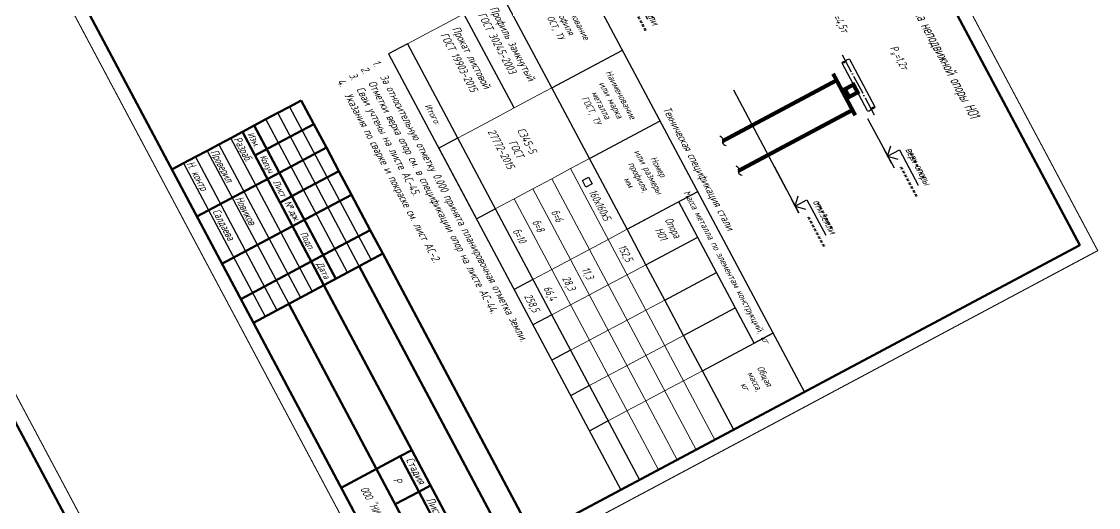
# Model space of a CAD drawing. Extents: x 5370511 to 5386565, y 1010429 to 1053793.
# Drawn here: x 5379119.4 to 5379523.1, y 1040733 to 1040914.9 of the extents above; entities that cross this region are included whole.
import ezdxf
from ezdxf.enums import TextEntityAlignment as Align

# ---------------------------------------------------------------- set-up
doc = ezdxf.new("R2010")
doc.units = 0
doc.linetypes.add('ACAD_ISO04W100', pattern=[30, 24, -3, 0, -3])
doc.layers.get('0').update_dxf_attribs({"linetype": 'CONTINUOUS'})
doc.layers.add('Строения', color=7, linetype='CONTINUOUS')
doc.styles.add('MNTXT075', font='monotxt.shx', dxfattribs={"width": 0.75})
doc.styles.add('ГОСТ', font='gost_ful.shx', dxfattribs={"oblique": 15})
doc.styles.add('ГОСТ_НИПИ', font='gost_nipi.shx', dxfattribs={"oblique": 15})
doc.linetypes.add('земля', pattern='A,15,[35,ESKDSHAPES.SHX,S=1,R=0,X=0,Y=0],0.1', length=15.1)

# ---------------------------------------------------------------- blocks, each defined once
blk = doc.blocks.new('*U427')
at = {"lineweight": 50}
for p, q in [((-180, 60), (-190, 60)), ((-190, 55), (-190, 60)), ((-170, 60), (-180, 60)), ((-180, 45), (-180, 60)), ((-160, 60), (-170, 60)), ((-170, 45), (-170, 60)), ((-150, 60), (-160, 60)), ((-160, 45), (-160, 60)), ((-135, 60), (-150, 60)), ((-150, 45), (-150, 60)), ((-125, 60), (-135, 60)), ((-135, 45), (-135, 60)), ((-5, 60), (-125, 60)), ((-125, 45), (-125, 60)), ((-190, 50), (-190, 55)), ((-190, 45), (-190, 50)), ((-125, 50), (-5, 50)), ((-190, 40), (-190, 45)), ((-180, 45), (-180, 35)), ((-170, 45), (-170, 5)), ((-160, 45), (-160, 35)), ((-150, 45), (-150, 5)), ((-135, 45), (-135, 5)), ((-125, 45), (-125, 5)), ((-190, 35), (-190, 40)), ((-190, 40), (-125, 40)), ((-125, 35), (-190, 35)), ((-190, 30), (-190, 35)), ((-125, 35), (-55, 35)), ((-55, 30), (-55, 35)), ((-55, 35), (-5, 35)), ((-40, 35), (-40, 30)), ((-190, 25), (-190, 30)), ((-55, 30), (-55, 5)), ((-55, 30), (-5, 30)), ((-40, 30), (-40, 20)), ((-190, 20), (-190, 25)), ((-190, 20), (-190, 15)), ((-5, 20), (-125, 20)), ((-190, 15), (-190, 10)), ((-190, 10), (-190, 5))]:
    blk.add_line(p, q, dxfattribs=at)
at = {"lineweight": 25}
for p, q in [((-190, 55), (-125, 55)), ((-125, 50), (-190, 50)), ((-125, 45), (-190, 45)), ((-125, 30), (-190, 30)), ((-190, 25), (-125, 25)), ((-190, 20), (-125, 20)), ((-190, 15), (-125, 15)), ((-190, 10), (-125, 10))]:
    blk.add_line(p, q, dxfattribs=at)
at = {"lineweight": 50, "const_width": 0.4}
blk.add_lwpolyline([(-420, 297), (0, 297), (0, 0), (-420, 0)], close=True, dxfattribs=at)
at = {"lineweight": 50}
blk.add_lwpolyline([(-400, 5), (-5, 5), (-5, 292), (-400, 292)], close=True, dxfattribs=at)
at = {"attachment_point": 5, "style": 'ГОСТ_НИПИ'}
for s, width, insert, char_height in [('Изм.', 10, (-185.51, 37.4), 2.5), ('{\\T0.8;Кол.уч.}', 10, (-175, 37.15), 2.5), ('Лист', 10, (-164.75, 37.4), 2.5), ('{\\T0.8;№ док.}', 10, (-155.08, 37.42), 2.5), ('Подп.', 15, (-142.5, 37.15), 2.5), ('Дата', 10, (-130, 37.15), 2.5), ('Стадия', 15, (-47.5, 32.5), 3), ('Лист', 15, (-32.5, 32.5), 3)]:
    blk.add_mtext_dynamic_manual_height_columns(s, width=width, gutter_width=12.5, heights=[0], dxfattribs=dict(at, insert=insert, char_height=char_height))
at = {"style": 'ГОСТ_НИПИ', "oblique": 15}
blk.add_attdef('СКВОЗНАЯ_НУМЕРАЦИЯ', text='', height=3, dxfattribs=at).set_placement((-10, 288.5), align=Align.MIDDLE_CENTER)
at = {"style": 'ГОСТ_НИПИ', "oblique": 15, "width": 0.8}
for tag, p in [('ДАТА_СОГЛ_1', (-406.75, 146)), ('ДАТА_СОГЛ_2', (-401.75, 146)), ('ФАМИЛИЯ_СОГЛ_1', (-406.75, 111)), ('ФАМИЛИЯ_СОГЛ_2', (-401.75, 111)), ('ХАРАКТЕР_РАБОТЫ_СОГЛ_2', (-401.75, 91)), ('ХАРАКТЕР_РАБОТЫ_СОГЛ_1', (-406.75, 91))]:
    blk.add_attdef(tag, p, '', height=3, rotation=90, dxfattribs=at)
at = {"style": 'ГОСТ_НИПИ', "oblique": 15}
for tag, width, p in [('ОБОЗНАЧЕНИЕ_ДОКУМЕНТА', 0.8, (-65, 55)), ('НАИМЕНОВАНИЕ_ПРОЕКТА', 0.8, (-65, 42.5)), ('НАИМЕНОВАНИЕ_ОБЪЕКТА', 0.8, (-90, 27.5)), ('СТАДИЯ', 0.8, (-47.5, 25)), ('ЛИСТ', 0.8, (-32.5, 25)), ('ЛИСТОВ', 0.8, (-15, 25)), ('НАИМЕНОВАНИЕ_ЧЕРТЕЖА', 0.8, (-90, 12.5)), ('ПРЕДПРИЯТИЕ', 0.7, (-30.48, 12.55))]:
    blk.add_attdef(tag, text='', height=3, dxfattribs=dict(at, width=width)).set_placement(p, align=Align.MIDDLE_CENTER)
at = {"style": 'ГОСТ_НИПИ', "oblique": 15, "width": 0.8}
blk.add_attdef('РАЗРАБ', text='', height=3, dxfattribs=at).set_placement((-189.18, 32.18), align=Align.MIDDLE_LEFT)
for tag, p in [('ФАМИЛИЯ_5', (-169, 31)), ('ДАТА_1', (-134, 31)), ('ХАРАКТЕР_РАБОТЫ_1', (-189, 26)), ('ФАМИЛИЯ_1', (-169, 26)), ('ДАТА_2', (-134, 26)), ('ХАРАКТЕР_РАБОТЫ_2', (-189, 20.72)), ('ФАМИЛИЯ_2', (-169.15, 20.71)), ('ДАТА_3', (-134, 20.72)), ('ХАРАКТЕР_РАБОТЫ_3', (-189, 16)), ('ФАМИЛИЯ_3', (-169.01, 15.99)), ('ДАТА_4', (-134, 16)), ('ФАМИЛИЯ_6', (-169, 11)), ('ДАТА_5', (-134, 11)), ('ХАРАКТЕР_РАБОТЫ_4', (-189, 6)), ('ФАМИЛИЯ_4', (-169, 6)), ('ДАТА_6', (-134, 6))]:
    blk.add_attdef(tag, p, '', height=3, dxfattribs=at)
at = {"style": 'ГОСТ_НИПИ', "oblique": 15, "width": 0.8, "flags": 8}
blk.add_attdef('НКОНТР', text='', height=3, dxfattribs=at).set_placement((-189.36, 12.34), align=Align.MIDDLE_LEFT)
at = {"style": 'ГОСТ_НИПИ', "oblique": 15, "width": 0.8}
blk.add_attdef('ФОРМАТ', text='', height=3, dxfattribs=at).set_placement((-38.94, 0.42), align=Align.BOTTOM_CENTER)
blk = doc.blocks.new('*U423')
at = {"ltscale": 100}
for p, q in [((3, 0), (-3, 0)), ((0, 0), (-2.83, 2.83)), ((0, 0), (2.83, 2.83))]:
    blk.add_line(p, q, dxfattribs=at)
at = {"color": 1, "ltscale": 0.35, "insert": (2.26, 9.9), "char_height": 3, "attachment_point": 1, "style": 'ГОСТ_НИПИ', "bg_fill": 3, "box_fill_scale": 1.5, "bg_fill_color": 256, "bg_fill_transparency": 0}
blk.add_mtext_dynamic_manual_height_columns('{\\C255;\\c16777215;*******}', width=12.6457, gutter_width=12.5, heights=[0], dxfattribs=at)
at = {"color": 1, "ltscale": 0.35, "insert": (5.31, 4.26), "char_height": 3, "attachment_point": 1, "style": 'ГОСТ_НИПИ'}
blk.add_mtext_dynamic_manual_height_columns('{\\C255;\\c16777215;********}', width=16.2559, gutter_width=12.5, heights=[3.52], dxfattribs=at)
at = {"ltscale": 100}
for p, q in [((0, 0), (0, 5)), ((0, 5), (15, 5))]:
    blk.add_line(p, q, dxfattribs=at)
at = {"style": 'ГОСТ_НИПИ', "oblique": 15, "width": 0.8}
blk.add_attdef('УРОВЕНЬ', text='', height=3, rotation=360, dxfattribs=at).set_placement((8.67, 7.98, -1), align=Align.MIDDLE)
blk.add_attdef('СУФФИКС', (5.39, 1.08), '', height=3, dxfattribs=at)
blk = doc.blocks.new('*U426')
at = {"ltscale": 100}
for p, q in [((3, 0), (-3, 0)), ((0, 0), (-2.83, 2.83)), ((0, 0), (2.83, 2.83))]:
    blk.add_line(p, q, dxfattribs=at)
at = {"color": 1, "ltscale": 0.35, "insert": (2.26, 9.9), "char_height": 3, "attachment_point": 1, "style": 'ГОСТ_НИПИ', "bg_fill": 3, "box_fill_scale": 1.5, "bg_fill_color": 256, "bg_fill_transparency": 0}
blk.add_mtext_dynamic_manual_height_columns('{\\C255;\\c16777215;*******}', width=12.6457, gutter_width=12.5, heights=[0], dxfattribs=at)
at = {"color": 1, "ltscale": 0.35, "insert": (5.31, 4.26), "char_height": 3, "attachment_point": 1, "style": 'ГОСТ_НИПИ'}
blk.add_mtext_dynamic_manual_height_columns('{\\C255;\\c16777215;********}', width=16.2559, gutter_width=12.5, heights=[3.52], dxfattribs=at)
at = {"ltscale": 100}
for p, q in [((0, 0), (0, 5)), ((0, 5), (15, 5))]:
    blk.add_line(p, q, dxfattribs=at)
at = {"style": 'ГОСТ_НИПИ', "oblique": 15, "width": 0.8}
blk.add_attdef('УРОВЕНЬ', text='', height=3, rotation=360, dxfattribs=at).set_placement((8.67, 7.98, -1), align=Align.MIDDLE)
blk.add_attdef('СУФФИКС', (5.39, 1.08), '', height=3, dxfattribs=at)
blk = doc.blocks.new('*U419')
at = {"ltscale": 100}
for p, q in [((0, 0), (0, 5)), ((3, 0), (-3, 0)), ((0, 0), (-2.83, 2.83))]:
    blk.add_line(p, q, dxfattribs=at)
at = {"color": 1, "ltscale": 0.35, "insert": (4.07, 8.93), "char_height": 3, "attachment_point": 1, "style": 'ГОСТ_НИПИ', "bg_fill": 3, "box_fill_scale": 1.5, "bg_fill_color": 256, "bg_fill_transparency": 0}
blk.add_mtext_dynamic_manual_height_columns('{\\C255;\\c16777215;*******}', width=12.6457, gutter_width=12.5, heights=[0], dxfattribs=at)
at = {"ltscale": 100}
for p, q in [((0, 5), (15, 5)), ((0, 0), (2.83, 2.83))]:
    blk.add_line(p, q, dxfattribs=at)
at = {"color": 1, "ltscale": 0.35, "insert": (5.31, 4.26), "char_height": 3, "attachment_point": 1, "style": 'ГОСТ_НИПИ'}
blk.add_mtext_dynamic_manual_height_columns('{\\C255;\\c16777215;********}', width=16.2559, gutter_width=12.5, heights=[3.52], dxfattribs=at)
at = {"style": 'ГОСТ_НИПИ', "oblique": 15, "width": 0.8}
blk.add_attdef('УРОВЕНЬ', text='', height=3, rotation=360, dxfattribs=at).set_placement((10.47, 7.01, -1), align=Align.MIDDLE)
blk.add_attdef('СУФФИКС', (5.39, 1.08), '', height=3, dxfattribs=at)
blk = doc.blocks.new('*U418')
at = {"lineweight": 30}
for p, q in [((0, 0), (185, 0)), ((0, -30), (0, 0)), ((40, -30), (40, 0)), ((160, -30), (160, 0)), ((160, 0), (160, -8)), ((185, 0), (185, -8)), ((70, -30), (70, 0)), ((100, -30), (100, 0)), ((160, -8), (100, -8)), ((115, -30), (115, -8)), ((130, -30), (130, -8)), ((145, -30), (145, -8)), ((185, -8), (185, -22)), ((100, -30), (100, -22)), ((185, -22), (185, -30)), ((40, -30), (0, -30)), ((70, -30), (40, -30)), ((100, -30), (70, -30)), ((115, -30), (100, -30)), ((130, -30), (115, -30)), ((145, -30), (130, -30)), ((160, -30), (145, -30)), ((185, -30), (160, -30)), ((0, -70), (0, -78)), ((0, -70), (185, -70)), ((40, -70), (40, -78)), ((70, -78), (70, -70)), ((100, -70), (100, -78)), ((115, -70), (115, -78)), ((130, -70), (130, -78)), ((145, -70), (145, -78)), ((160, -70), (160, -78)), ((185, -78), (185, -70)), ((0, -78), (185, -78)), ((40, -78), (70, -78))]:
    blk.add_line(p, q, dxfattribs=at)
at = {"lineweight": 20}
for p, q in [((0, -30), (0, -38)), ((40, -30), (40, -38)), ((70, -30), (70, -38)), ((100, -30), (100, -38)), ((115, -30), (115, -38)), ((130, -30), (130, -38)), ((145, -30), (145, -38)), ((160, -30), (160, -38)), ((185, -38), (185, -30)), ((0, -38), (0, -46)), ((40, -38), (40, -46)), ((70, -38), (70, -46)), ((70, -38), (185, -38)), ((100, -38), (100, -46)), ((115, -38), (115, -46)), ((130, -38), (130, -46)), ((145, -38), (145, -46)), ((160, -38), (160, -46)), ((185, -46), (185, -38)), ((0, -46), (0, -54)), ((0, -46), (0, -54)), ((40, -46), (40, -54)), ((40, -46), (40, -54)), ((70, -46), (70, -54)), ((70, -46), (185, -46)), ((70, -46), (70, -54)), ((70, -46), (185, -46)), ((100, -46), (100, -54)), ((100, -46), (100, -54)), ((115, -46), (115, -54)), ((115, -46), (115, -54)), ((130, -46), (130, -54)), ((130, -46), (130, -54)), ((145, -46), (145, -54)), ((145, -46), (145, -54)), ((160, -46), (160, -54)), ((160, -46), (160, -54)), ((185, -46), (185, -54)), ((185, -54), (185, -46)), ((0, -54), (0, -62)), ((40, -54), (40, -62)), ((70, -54), (185, -54)), ((70, -54), (70, -62)), ((70, -54), (185, -54)), ((100, -54), (100, -62)), ((115, -54), (115, -62)), ((130, -54), (130, -62)), ((145, -54), (145, -62)), ((160, -54), (160, -62)), ((185, -62), (185, -54)), ((0, -62), (0, -70)), ((40, -62), (40, -70)), ((70, -62), (185, -62)), ((70, -62), (70, -70)), ((70, -62), (185, -62)), ((100, -62), (100, -70)), ((115, -62), (115, -70)), ((130, -62), (130, -70)), ((145, -62), (145, -70)), ((160, -62), (160, -70)), ((185, -70), (185, -62)), ((0, -70), (0, -78)), ((40, -70), (40, -78)), ((70, -70), (185, -70)), ((70, -70), (70, -78)), ((70, -70), (185, -70)), ((100, -70), (100, -78)), ((115, -70), (115, -78)), ((130, -70), (130, -78)), ((145, -70), (145, -78)), ((160, -70), (160, -78)), ((185, -78), (185, -70)), ((70, -78), (185, -78))]:
    blk.add_line(p, q, dxfattribs=at)
at = {"lineweight": 20, "style": 'ГОСТ'}
for s, insert, char_height, width, attachment_point in [('Техническая спецификация стали', (92.5, 2.1), 3, 185, 8), ('Масса металла по элементам конструкций, кг', (130, -4), 2.5, 60, 5), ('Наименование или марка \\Pметалла\\PГОСТ, ТУ', (54.38, -14.88), 2.5, 20, 5), ('Номер \\Pили размеры\\Pпрофиля,\\Pмм', (84.77, -14.87), 2.5, 27.5178, 5), ('Наименование\\Pпрофиля\\PГОСТ, ТУ', (20, -14.2), 2.5, 40, 5), ('Общая \\Pмасса,\\Pкг', (172.76, -14.46), 2.5, 25, 5), ('           Итого:', (20, -74), 2.5, 40, 5)]:
    blk.add_mtext(s, dxfattribs=dict(at, insert=insert, char_height=char_height, width=width, attachment_point=attachment_point))

msp = doc.modelspace()

# ---------------------------------------------------------------- linework, layer by layer
msp.add_line((5379304.07, 1040882.546), (5379285.261, 1040917.847))
at = {"linetype": 'ACAD_ISO04W100', "ltscale": 0.3}
msp.add_line((5379427.05, 1040902.439), (5379439.16, 1040879.711), dxfattribs=at)
at = {"linetype": 'земля'}
msp.add_line((5379386.24, 1040889.308), (5379406.192, 1040851.861), dxfattribs=at)
at = {"linetype": 'Continuous', "ltscale": 0.35}
msp.add_line((5379436.561, 1040878.651), (5379446.457, 1040860.078), dxfattribs=at)
at = {"ltscale": 0.35}
msp.add_line((5379401.611, 1040860.458), (5379410.77, 1040843.268), dxfattribs=at)
for points in [[(5379426.083, 1040904.218, 0, 1.305, 0), (5379423.526, 1040909.018, 0, 0, 0), (5379421.368, 1040913.067, 0, 0, 0)], [(5379437.555, 1040893.145, 0, 1.305, 0), (5379442.355, 1040895.702, 0, 0, 0), (5379445.707, 1040897.489, 0, 0, 0)]]:
    msp.add_lwpolyline(points, format="xyseb", dxfattribs=at)
for points in [[(5379429.82, 1040900.81), (5379439.322, 1040882.976)], [(5379436.494, 1040881.469), (5379426.992, 1040899.303)], [(5379428.208, 1040899.951), (5379428.339, 1040900.021)], [(5379437.908, 1040882.222), (5379437.841, 1040882.187)]]:
    msp.add_lwpolyline(points)
at = {"ltscale": 0.6, "const_width": 1.5}
for points in [[(5379424.941, 1040892.91), (5379382.188, 1040870.131)], [(5379423.624, 1040895.382), (5379431.927, 1040879.799)], [(5379430.873, 1040881.776), (5379388.12, 1040858.996)]]:
    msp.add_lwpolyline(points, dxfattribs=at)
msp.add_lwpolyline([(5379431.26, 1040891.292), (5379432.818, 1040888.367), (5379429.621, 1040886.664), (5379428.063, 1040889.588)], close=True, dxfattribs=at)
msp.add_lwpolyline([(5379330.989, 1040852.841), (5379329.66, 1040855.335), (5379332.004, 1040856.584), (5379333.333, 1040854.09)], close=True)
for points in [[(5379429.82, 1040900.81), (5379428.846, 1040900.51), (5379428.339, 1040900.021), (5379427.743, 1040899.431), (5379426.992, 1040899.303), (5379427.669, 1040899.938), (5379428.339, 1040900.021), (5379428.317, 1040900.039)], [(5379436.494, 1040881.469), (5379437.568, 1040881.714), (5379437.841, 1040882.187), (5379438.634, 1040882.872), (5379439.322, 1040882.976), (5379438.592, 1040882.28), (5379437.908, 1040882.222)]]:
    msp.add_spline(points, degree=3)
at = {"ltscale": 0.5}
for points in [[(5379381.197, 1040872.057), (5379382.242, 1040871.117), (5379382.178, 1040869.45), (5379383.572, 1040868.492)], [(5379387.13, 1040860.922), (5379388.174, 1040859.982), (5379388.111, 1040858.315), (5379389.505, 1040857.357)]]:
    msp.add_spline(points, degree=3, dxfattribs=at)

# ---------------------------------------------------------------- block references
ref = msp.add_blockref('*U427', (5379260.701, 1040689.475), dxfattribs=dict(rotation=298.0491553101125))
ref.add_attrib('СТАДИЯ', 'Р', dxfattribs={"height": 3, "rotation": 298.04916, "style": 'ГОСТ_НИПИ', "oblique": 15, "width": 0.8}).set_placement((5379260.428, 1040743.151), align=Align.MIDDLE_CENTER)
ref.add_attrib('ХАРАКТЕР_РАБОТЫ_2', 'Проверил', (5379190.111, 1040866.017), dxfattribs={"height": 3, "rotation": 298.04916, "style": 'ГОСТ_НИПИ', "oblique": 15, "width": 0.8})
ref.add_attrib('ФАМИЛИЯ_2', 'Новиков', (5379199.443, 1040848.497), dxfattribs={"height": 3, "rotation": 298.04916, "style": 'ГОСТ_НИПИ', "oblique": 15, "width": 0.8})
ref.add_attrib('ФАМИЛИЯ_6', 'Салдаева', (5379190.94, 1040843.797), dxfattribs={"height": 3, "rotation": 298.04916, "style": 'ГОСТ_НИПИ', "oblique": 15, "width": 0.8})
ref.add_attrib('НКОНТР', 'Н. контр', dxfattribs={"height": 3, "rotation": 298.04916, "style": 'ГОСТ_НИПИ', "oblique": 15, "width": 0.8}).set_placement((5379182.548, 1040862.397), align=Align.MIDDLE_LEFT)
ref.add_attrib('РАЗРАБ', 'Разраб.', dxfattribs={"height": 3, "rotation": 298.04916, "style": 'ГОСТ_НИПИ', "oblique": 15, "width": 0.8}).set_placement((5379200.142, 1040871.568), align=Align.MIDDLE_LEFT)
ref.add_attrib('ПРЕДПРИЯТИЕ', 'ООО "НИПИ нефти и газа УГТУ"', dxfattribs={"height": 3, "rotation": 298.04916, "style": 'ГОСТ_НИПИ', "oblique": 15, "width": 0.7}).set_placement((5379257.449, 1040722.274), align=Align.MIDDLE_CENTER)
at = {"rotation": 298.0491553101125}
msp.add_blockref('*U427', (5378903.225, 1040545.42), dxfattribs=at)

# ---------------------------------------------------------------- texts
at = {"style": 'ГОСТ', "oblique": 15, "width": 0.8}
for s, height, p in [('Расчетная схема неподвижной опоры HО1', 4, (5379443.345, 1040937.938)), ('Р =4,5т', 3, (5379422.076, 1040919.522)), ('Р =1,2т', 3, (5379444.83, 1040905.04))]:
    msp.add_text(s, height=height, rotation=298.04916, dxfattribs=at).set_placement(p)
at = {"linetype": 'Continuous', "ltscale": 0.35, "style": 'MNTXT075', "oblique": 15, "width": 0.65}
msp.add_text('в', height=1.65, rotation=298.04916, dxfattribs=at).set_placement((5379445.003, 1040903.116))
at = {"linetype": 'Continuous', "ltscale": 0.35, "style": 'ГОСТ_НИПИ', "oblique": 15, "width": 0.8}
for s, p in [('160х160х5', (5379334.861, 1040845.586)), ('б=6', (5379318.896, 1040841.523)), ('б=8', (5379311.836, 1040837.761)), ('б=10', (5379304.776, 1040834))]:
    msp.add_text(s, height=3, rotation=298.04916, dxfattribs=at).set_placement(p, align=Align.CENTER)
at = {"ltscale": 0.35, "style": 'ГОСТ_НИПИ', "oblique": 15, "width": 0.8}
for s, p in [('Опора', (5379362.28, 1040837.057)), ('НО1', (5379357.887, 1040834.717)), ('152,5', (5379344.463, 1040827.564)), ('11,3', (5379330.343, 1040820.041)), ('28,3', (5379323.282, 1040816.279)), ('258,5', (5379309.4, 1040808.882)), ('66,4', (5379316.222, 1040812.517))]:
    msp.add_text(s, height=3, rotation=298.04916, dxfattribs=at).set_placement(p, align=Align.CENTER)
note = msp.add_mtext_dynamic_manual_height_columns('Профиль замкнутый \\P', width=34.37434, gutter_width=0, heights=[10.544, 0], dxfattribs=dict(insert=(5379297.479, 1040921.15), char_height=3, attachment_point=1, rotation=298.04916, style='ГОСТ_НИПИ'))
for column, words in zip(note.columns.linked_columns, ['ГОСТ 30245-2003']):
    column.text = words
note = msp.add_mtext_dynamic_manual_height_columns('Прокат листовой \\P', width=34.37434, gutter_width=0, heights=[10.544, 0], dxfattribs=dict(insert=(5379283.358, 1040913.626), char_height=3, attachment_point=1, rotation=298.04916, style='ГОСТ_НИПИ'))
for column, words in zip(note.columns.linked_columns, ['ГОСТ 19903-2015']):
    column.text = words
at = {"ltscale": 0.35, "insert": (5379253.532, 1040900.942), "char_height": 3, "width": 181.2564, "attachment_point": 1, "rotation": 298.04916, "style": 'ГОСТ'}
msp.add_mtext('\\pi-6,l6,t6,9;1.^IЗа относительную отметку 0.000 принята планировочная отметка земли.\\P2.^IОтметки верха опор см. в спецификации опор на листе АС-44.\\P3.^IСваи учтены на листе АС-45.\\P{\\Fgost_nipi|c204;4.^IУказания по сварке и покраске см. лист АС-2.}', dxfattribs=at)
at = {"insert": (5379304.07, 1040882.546), "char_height": 3, "attachment_point": 1, "rotation": 298.04916, "style": 'ГОСТ_НИПИ'}
msp.add_mtext_dynamic_manual_height_columns('\\pi7.88722;С345-5 \\P\\pi10.41538;ГОСТ \\P\\pi3.06538;27772-2015', width=30.29175, gutter_width=0, heights=[15.847], dxfattribs=at)

# ---------------------------------------------------------------- next in the draw order: block references
at = {"layer": 'Строения', "rotation": 298.0491553101125}
for name, p, values in [('*U419', (5379342.562, 1040926.638), {'УРОВЕНЬ': 'отм. земли'}), ('*U426', (5379444.078, 1040864.544), {'УРОВЕНЬ': 'верх опоры'}), ('*U423', (5379409.425, 1040845.794), {'УРОВЕНЬ': 'отм.земли'})]:
    msp.add_blockref(name, p, dxfattribs=at).add_auto_attribs(values)

# ---------------------------------------------------------------- next in the draw order: block references
msp.add_blockref('*U418', (5379325.858, 1040939.478), dxfattribs=at)

doc.saveas('drawing.dxf')
